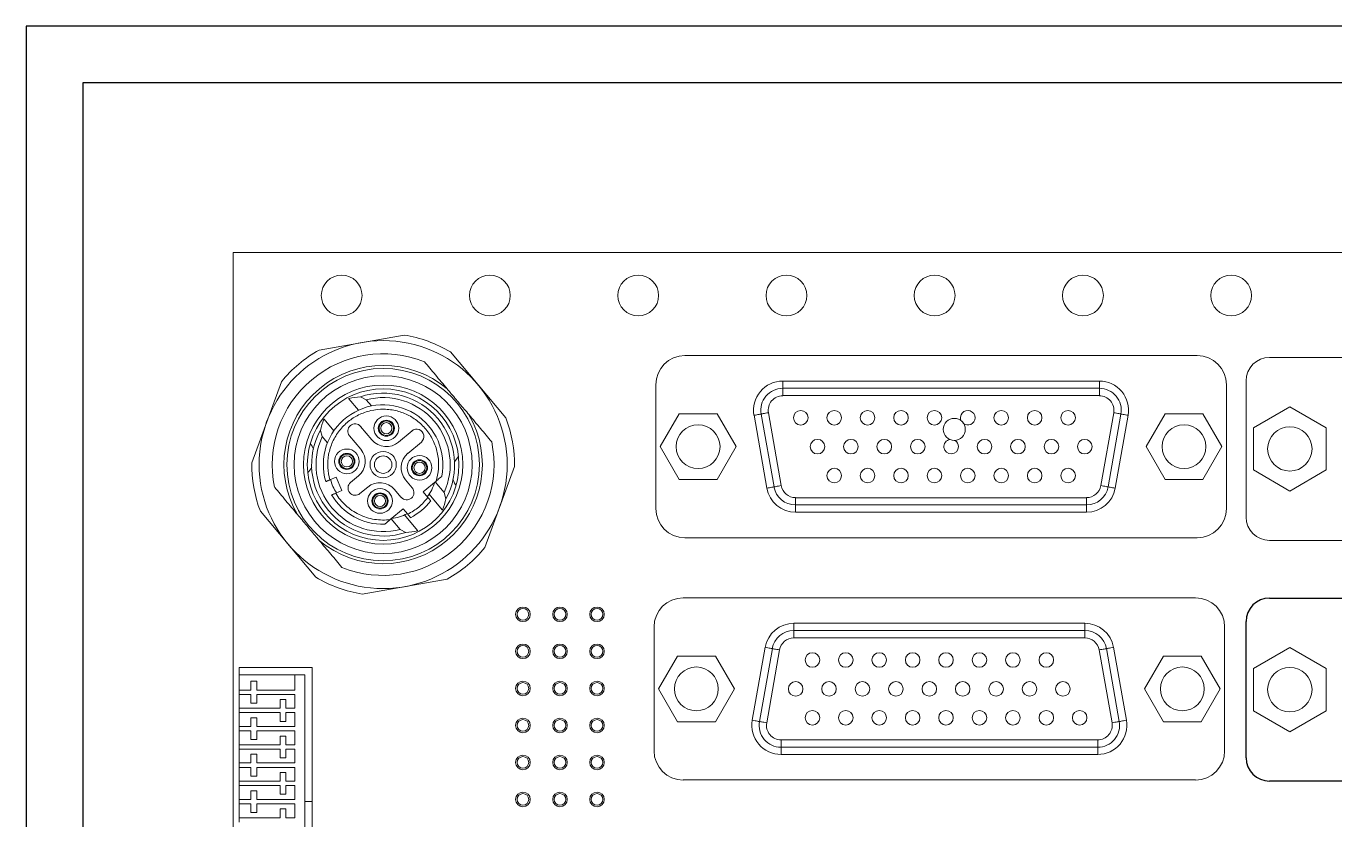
# Model space of a CAD drawing. Extents: x -194 to 239, y -574 to -265.
# Drawn here: x -194.3 to -55.7, y -348.7 to -264.6 of the extents above; entities that cross this region are included whole.
import ezdxf

# ---------------------------------------------------------------- set-up
doc = ezdxf.new("R2010")
doc.units = 0
doc.header["$LTSCALE"] = 0.5
doc.layers.get('0').update_dxf_attribs({"linetype": 'CONTINUOUS'})

msp = doc.modelspace()

# ---------------------------------------------------------------- linework, layer by layer
for p, q in [((239.39, -264.62), (-194.26, -264.62)), ((-194.26, -264.62), (-194.26, -573.62)), ((-188.26, -270.62), (-188.26, -567.62)), ((233.39, -270.62), (-188.26, -270.62))]:
    msp.add_line(p, q)
at = {"color": 7, "linetype": 'Continuous', "lineweight": 5}
for p, q in [((-172.35, -288.61), (-172.35, -486.93)), ((18.54, -288.61), (-172.35, -288.61)), ((-154.25, -297.35), (-163.24, -298.94)), ((-143.47, -306.13), (-149.35, -299.13)), ((-70.3, -299.52), (-124.52, -299.52)), ((-62.65, -299.72), (14.32, -299.72)), ((-167.24, -302.29), (-170.37, -310.87)), ((-127.61, -302.61), (-127.61, -315.73)), ((-114.17, -302.22), (-80.65, -302.22)), ((-114.17, -302.22), (-114.17, -302.99)), ((-114.17, -302.99), (-114.17, -303.76)), ((-114.17, -302.99), (-80.65, -302.99)), ((-80.65, -302.22), (-80.65, -302.99)), ((-80.65, -302.99), (-80.65, -303.76)), ((-67.21, -315.73), (-67.21, -302.61)), ((-65.12, -316.63), (-65.12, -302.19)), ((-160.11, -304.09), (-160.11, -304.05)), ((-159.09, -305.31), (-160.11, -304.09)), ((-158.87, -303.9), (-158.27, -304.2)), ((-158.27, -304.2), (-157.71, -304.86)), ((-80.65, -303.76), (-114.17, -303.76)), ((-125.13, -305.69), (-127.14, -309.17)), ((-121.12, -305.69), (-125.13, -305.69)), ((-119.11, -309.17), (-121.12, -305.69)), ((-115.85, -313.57), (-117.21, -305.84)), ((-115.09, -313.43), (-116.45, -305.71)), ((-115.69, -305.58), (-114.33, -313.3)), ((-80.49, -313.3), (-79.13, -305.58)), ((-78.37, -305.71), (-79.73, -313.43)), ((-77.61, -305.84), (-78.97, -313.57)), ((-73.7, -305.69), (-75.71, -309.17)), ((-69.69, -305.69), (-73.7, -305.69)), ((-67.68, -309.17), (-69.69, -305.69)), ((-60.49, -304.95), (-64.35, -307.18)), ((-56.63, -307.18), (-60.49, -304.95)), ((-162.92, -308.1), (-163.11, -307.46)), ((-162.74, -306.26), (-162.71, -306.27)), ((-162.71, -306.27), (-161.69, -307.49)), ((-158.85, -307.03), (-157.66, -308.44)), ((-154.83, -308.69), (-153.41, -307.5)), ((-64.35, -307.18), (-64.35, -311.64)), ((-56.63, -311.64), (-56.63, -307.18)), ((-162.36, -308.77), (-162.92, -308.1)), ((-158.84, -309.44), (-160.04, -308.02)), ((-152.42, -308.68), (-153.84, -309.88)), ((-127.14, -309.17), (-125.13, -312.64)), ((-121.12, -312.64), (-119.11, -309.17)), ((-75.71, -309.17), (-73.7, -312.64)), ((-69.69, -312.64), (-67.68, -309.17)), ((-145.69, -319.85), (-142.57, -311.27)), ((-64.35, -311.64), (-60.49, -313.87)), ((-60.49, -313.87), (-56.63, -311.64)), ((-162.11, -312.68), (-161.45, -312.4)), ((-161.45, -312.4), (-160.83, -313.81)), ((-159.92, -312.96), (-159.09, -312.27)), ((-154.09, -312.7), (-153.39, -313.53)), ((-152.22, -313.96), (-150.86, -312.82)), ((-150.96, -312.91), (-150.01, -314.04)), ((-125.13, -312.64), (-121.12, -312.64)), ((-73.7, -312.64), (-69.69, -312.64)), ((-160.83, -313.81), (-161.49, -314.1)), ((-158.1, -313.45), (-158.93, -314.14)), ((-154.58, -314.53), (-155.27, -313.7)), ((-151.74, -314.55), (-152.22, -313.96)), ((-150.22, -315.87), (-151.61, -314.22)), ((-150.01, -314.04), (-149.82, -314.69)), ((-154.35, -315.75), (-155.71, -316.89)), ((-153.87, -316.33), (-154.35, -315.75)), ((-112.81, -314.58), (-112.81, -315.35)), ((-112.81, -314.58), (-82.01, -314.58)), ((-112.81, -315.35), (-112.81, -316.12)), ((-82.01, -315.35), (-112.81, -315.35)), ((-82.01, -314.58), (-82.01, -315.35)), ((-82.01, -315.35), (-82.01, -316.12)), ((-169.46, -316.01), (-163.59, -323.01)), ((-154.66, -317.94), (-155.62, -316.81)), ((-154.21, -316.4), (-152.82, -318.06)), ((-150.19, -315.88), (-150.22, -315.87)), ((-82.01, -316.12), (-112.81, -316.12)), ((-154.06, -318.25), (-154.66, -317.94)), ((-152.82, -318.06), (-152.82, -318.09)), ((-124.52, -318.82), (-70.3, -318.82)), ((14.32, -319.1), (-62.65, -319.1)), ((-158.69, -324.79), (-149.69, -323.21)), ((-70.48, -325.18), (-124.7, -325.18)), ((-127.78, -328.27), (-127.78, -341.4)), ((-112.99, -327.88), (-82.19, -327.88)), ((-112.99, -328.65), (-112.99, -327.88)), ((-82.19, -328.65), (-82.19, -327.88)), ((-67.39, -341.4), (-67.39, -328.27)), ((-112.99, -329.42), (-112.99, -328.65)), ((-112.99, -328.65), (-82.19, -328.65)), ((-82.19, -329.42), (-112.99, -329.42)), ((-82.19, -329.42), (-82.19, -328.65)), ((-117.39, -338.16), (-116.03, -330.43)), ((-116.63, -338.29), (-115.27, -330.57)), ((-114.51, -330.7), (-115.87, -338.42)), ((-79.31, -338.42), (-80.67, -330.7)), ((-79.91, -330.57), (-78.55, -338.29)), ((-79.15, -330.43), (-77.79, -338.16)), ((-60.49, -330.45), (-64.35, -332.68)), ((-56.63, -332.68), (-60.49, -330.45)), ((-125.31, -331.36), (-127.32, -334.83)), ((-121.3, -331.36), (-125.31, -331.36)), ((-119.29, -334.83), (-121.3, -331.36)), ((-73.88, -331.36), (-75.88, -334.83)), ((-69.87, -331.36), (-73.88, -331.36)), ((-67.86, -334.83), (-69.87, -331.36)), ((-171.7, -332.57), (-163.98, -332.57)), ((-171.7, -333.34), (-171.7, -332.57)), ((-171.7, -334.96), (-171.7, -333.34)), ((-164.75, -333.34), (-171.7, -333.34)), ((-165.83, -333.34), (-165.83, -334.96)), ((-164.75, -346.78), (-164.75, -333.34)), ((-163.98, -346.78), (-163.98, -332.57)), ((-64.35, -332.68), (-64.35, -337.14)), ((-56.63, -337.14), (-56.63, -332.68)), ((-171.7, -334.96), (-171.7, -335.42)), ((-171.7, -334.96), (-170.46, -334.96)), ((-170.46, -334.03), (-170.46, -334.96)), ((-170.46, -334.03), (-169.85, -334.03)), ((-169.85, -334.03), (-169.85, -334.96)), ((-165.83, -334.96), (-169.85, -334.96)), ((-127.32, -334.83), (-125.31, -338.31)), ((-121.3, -338.31), (-119.29, -334.83)), ((-75.88, -334.83), (-73.88, -338.31)), ((-69.87, -338.31), (-67.86, -334.83)), ((-171.7, -336.89), (-171.7, -335.42)), ((-170.46, -335.42), (-171.7, -335.42)), ((-170.46, -335.42), (-170.46, -336.35)), ((-169.85, -336.35), (-170.46, -336.35)), ((-169.85, -335.42), (-165.83, -335.42)), ((-169.85, -335.42), (-169.85, -336.35)), ((-166.76, -335.96), (-167.38, -335.96)), ((-167.38, -336.89), (-167.38, -335.96)), ((-166.76, -335.96), (-166.76, -336.89)), ((-165.83, -336.89), (-165.83, -335.42)), ((-171.7, -336.89), (-171.7, -337.35)), ((-171.7, -336.89), (-167.38, -336.89)), ((-171.7, -338.82), (-171.7, -337.35)), ((-167.38, -337.35), (-171.7, -337.35)), ((-169.85, -337.9), (-170.46, -337.9)), ((-170.46, -338.82), (-170.46, -337.9)), ((-169.85, -337.9), (-169.85, -338.82)), ((-167.38, -337.35), (-167.38, -338.28)), ((-166.76, -336.89), (-165.83, -336.89)), ((-165.83, -337.35), (-166.76, -337.35)), ((-166.76, -337.35), (-166.76, -338.28)), ((-165.83, -338.82), (-165.83, -337.35)), ((-64.35, -337.14), (-60.49, -339.37)), ((-60.49, -339.37), (-56.63, -337.14)), ((-171.7, -338.82), (-171.7, -339.29)), ((-170.46, -338.82), (-171.7, -338.82)), ((-171.7, -340.75), (-171.7, -339.29)), ((-170.46, -339.29), (-171.7, -339.29)), ((-170.46, -339.29), (-170.46, -340.21)), ((-165.83, -338.82), (-169.85, -338.82)), ((-169.85, -339.29), (-165.83, -339.29)), ((-169.85, -339.29), (-169.85, -340.21)), ((-166.76, -338.28), (-167.38, -338.28)), ((-165.83, -340.75), (-165.83, -339.29)), ((-125.31, -338.31), (-121.3, -338.31)), ((-73.88, -338.31), (-69.87, -338.31)), ((-171.7, -340.75), (-171.7, -341.22)), ((-171.7, -340.75), (-167.38, -340.75)), ((-169.85, -340.21), (-170.46, -340.21)), ((-166.76, -339.83), (-167.38, -339.83)), ((-167.38, -340.75), (-167.38, -339.83)), ((-166.76, -339.83), (-166.76, -340.75)), ((-166.76, -340.75), (-165.83, -340.75)), ((-114.35, -341.01), (-114.35, -340.24)), ((-114.35, -340.24), (-80.83, -340.24)), ((-80.83, -341.01), (-80.83, -340.24)), ((-171.7, -342.68), (-171.7, -341.22)), ((-167.38, -341.22), (-171.7, -341.22)), ((-170.46, -342.68), (-170.46, -341.76)), ((-169.85, -341.76), (-170.46, -341.76)), ((-169.85, -341.76), (-169.85, -342.68)), ((-167.38, -341.22), (-167.38, -342.14)), ((-166.76, -342.14), (-167.38, -342.14)), ((-165.83, -341.22), (-166.76, -341.22)), ((-166.76, -341.22), (-166.76, -342.14)), ((-165.83, -342.68), (-165.83, -341.22)), ((-114.35, -341.78), (-114.35, -341.01)), ((-80.83, -341.01), (-114.35, -341.01)), ((-80.83, -341.78), (-114.35, -341.78)), ((-80.83, -341.78), (-80.83, -341.01)), ((-171.7, -342.68), (-171.7, -343.15)), ((-170.46, -342.68), (-171.7, -342.68)), ((-171.7, -344.61), (-171.7, -343.15)), ((-170.46, -343.15), (-171.7, -343.15)), ((-170.46, -343.15), (-170.46, -344.07)), ((-165.83, -342.68), (-169.85, -342.68)), ((-169.85, -343.15), (-165.83, -343.15)), ((-169.85, -343.15), (-169.85, -344.07)), ((-165.83, -344.61), (-165.83, -343.15)), ((-171.7, -344.61), (-171.7, -345.08)), ((-171.7, -344.61), (-167.38, -344.61)), ((-169.85, -344.07), (-170.46, -344.07)), ((-167.38, -344.61), (-167.38, -343.69)), ((-166.76, -343.69), (-167.38, -343.69)), ((-166.76, -343.69), (-166.76, -344.61)), ((-166.76, -344.61), (-165.83, -344.61)), ((-124.7, -344.48), (-70.48, -344.48)), ((-171.7, -346.54), (-171.7, -345.08)), ((-167.38, -345.08), (-171.7, -345.08)), ((-170.46, -346.54), (-170.46, -345.62)), ((-169.85, -345.62), (-170.46, -345.62)), ((-169.85, -345.62), (-169.85, -346.54)), ((-167.38, -345.08), (-167.38, -346)), ((-166.76, -346), (-167.38, -346)), ((-165.83, -345.08), (-166.76, -345.08)), ((-166.76, -345.08), (-166.76, -346)), ((-165.83, -346.54), (-165.83, -345.08)), ((-171.7, -346.54), (-171.7, -347.01)), ((-170.46, -346.54), (-171.7, -346.54)), ((-171.7, -348.48), (-171.7, -347.01)), ((-170.46, -347.01), (-171.7, -347.01)), ((-170.46, -347.01), (-170.46, -347.93)), ((-165.83, -346.54), (-169.85, -346.54)), ((-169.85, -347.01), (-165.83, -347.01)), ((-169.85, -347.01), (-169.85, -347.93)), ((-167.38, -348.48), (-167.38, -347.55)), ((-166.76, -347.55), (-167.38, -347.55)), ((-166.76, -347.55), (-166.76, -348.48)), ((-165.83, -348.48), (-165.83, -347.01)), ((-164.75, -362.22), (-164.75, -346.78)), ((-163.98, -346.78), (-164.75, -346.78)), ((-163.98, -362.22), (-163.98, -346.78)), ((-171.7, -348.48), (-171.7, -348.94)), ((-171.7, -348.48), (-167.38, -348.48)), ((-169.85, -347.93), (-170.46, -347.93)), ((-166.76, -348.48), (-165.83, -348.48))]:
    msp.add_line(p, q, dxfattribs=at)
at = {"color": 1, "linetype": 'Continuous', "lineweight": 30}
for p, q in [((-62.65, -325.22), (14.32, -325.22)), ((-65.12, -342.13), (-65.12, -327.69)), ((14.32, -344.6), (-62.65, -344.6))]:
    msp.add_line(p, q, dxfattribs=at)
at = {"color": 7, "linetype": 'Continuous', "lineweight": 5, "flags": 128}
for points in [[(-116.45, -305.71), (-116.46, -305.71), (-116.51, -305.72), (-116.58, -305.73), (-116.67, -305.75), (-116.79, -305.77), (-116.92, -305.79), (-117.06, -305.82), (-117.21, -305.84)], [(-115.69, -305.58), (-115.84, -305.6), (-115.98, -305.63), (-116.11, -305.65), (-116.23, -305.67), (-116.32, -305.69), (-116.39, -305.7), (-116.43, -305.71), (-116.45, -305.71)], [(-78.37, -305.71), (-78.38, -305.71), (-78.43, -305.7), (-78.5, -305.69), (-78.59, -305.67), (-78.71, -305.65), (-78.84, -305.63), (-78.98, -305.6), (-79.13, -305.58)], [(-77.61, -305.84), (-77.76, -305.82), (-77.9, -305.79), (-78.03, -305.77), (-78.15, -305.75), (-78.24, -305.73), (-78.31, -305.72), (-78.35, -305.71), (-78.37, -305.71)], [(-148.48, -310.22), (-148.65, -310.4), (-148.9, -310.76)], [(-149.07, -312.69), (-148.92, -313.03), (-148.75, -313.29)], [(-115.09, -313.43), (-115.1, -313.44), (-115.15, -313.44), (-115.22, -313.46), (-115.31, -313.47), (-115.43, -313.49), (-115.56, -313.52), (-115.7, -313.54), (-115.85, -313.57)], [(-114.33, -313.3), (-114.48, -313.33), (-114.62, -313.35), (-114.75, -313.37), (-114.86, -313.39), (-114.96, -313.41), (-115.03, -313.42), (-115.07, -313.43), (-115.09, -313.43)], [(-79.73, -313.43), (-79.75, -313.43), (-79.79, -313.42), (-79.86, -313.41), (-79.95, -313.39), (-80.07, -313.37), (-80.2, -313.35), (-80.34, -313.33), (-80.49, -313.3)], [(-78.97, -313.57), (-79.12, -313.54), (-79.26, -313.52), (-79.39, -313.49), (-79.51, -313.47), (-79.6, -313.46), (-79.67, -313.44), (-79.72, -313.44), (-79.73, -313.43)], [(-116.03, -330.43), (-115.88, -330.46), (-115.74, -330.48), (-115.6, -330.51), (-115.49, -330.53), (-115.39, -330.54), (-115.32, -330.56), (-115.28, -330.56), (-115.27, -330.57)], [(-115.27, -330.57), (-115.25, -330.57), (-115.21, -330.58), (-115.14, -330.59), (-115.04, -330.61), (-114.93, -330.63), (-114.8, -330.65), (-114.65, -330.67), (-114.51, -330.7)], [(-80.67, -330.7), (-80.52, -330.67), (-80.38, -330.65), (-80.25, -330.63), (-80.13, -330.61), (-80.04, -330.59), (-79.97, -330.58), (-79.92, -330.57), (-79.91, -330.57)], [(-79.91, -330.57), (-79.9, -330.56), (-79.85, -330.56), (-79.78, -330.54), (-79.69, -330.53), (-79.57, -330.51), (-79.44, -330.48), (-79.3, -330.46), (-79.15, -330.43)], [(-117.39, -338.16), (-117.24, -338.18), (-117.1, -338.21), (-116.97, -338.23), (-116.85, -338.25), (-116.76, -338.27), (-116.69, -338.28), (-116.64, -338.29), (-116.63, -338.29)], [(-116.63, -338.29), (-116.61, -338.29), (-116.57, -338.3), (-116.5, -338.31), (-116.41, -338.33), (-116.29, -338.35), (-116.16, -338.37), (-116.02, -338.4), (-115.87, -338.42)], [(-79.31, -338.42), (-79.16, -338.4), (-79.02, -338.37), (-78.89, -338.35), (-78.77, -338.33), (-78.68, -338.31), (-78.61, -338.3), (-78.56, -338.29), (-78.55, -338.29)], [(-78.55, -338.29), (-78.53, -338.29), (-78.49, -338.28), (-78.42, -338.27), (-78.33, -338.25), (-78.21, -338.23), (-78.08, -338.21), (-77.94, -338.18), (-77.79, -338.16)]]:
    msp.add_lwpolyline(points, dxfattribs=at)
at = {"color": 7, "linetype": 'Continuous', "lineweight": 5}
for centre, radius in [((-160.86, -293.16), 2.16), ((-145.17, -293.16), 2.16), ((-129.47, -293.16), 2.16), ((-113.78, -293.16), 2.16), ((-98.09, -293.16), 2.16), ((-82.39, -293.16), 2.16), ((-66.7, -293.16), 2.16), ((-156.47, -311.07), 13.13), ((-156.47, -311.07), 10.19), ((-156.47, -311.07), 9.42), ((-156.47, -311.07), 8.43), ((-156.47, -311.07), 8.03), ((-156.13, -307.22), 1.31), ((-112.26, -306.11), 0.772), ((-108.72, -306.11), 0.772), ((-105.19, -306.11), 0.772), ((-101.65, -306.11), 0.772), ((-98.11, -306.11), 0.772), ((-91.04, -306.11), 0.772), ((-87.5, -306.11), 0.772), ((-83.96, -306.11), 0.772), ((-156.13, -307.22), 0.85), ((-156.13, -307.22), 0.772), ((-156.13, -307.22), 0.594), ((-123.13, -309.17), 2.32), ((-96.01, -307.34), 1.16), ((-71.69, -309.17), 2.32), ((-60.49, -309.41), 2.35), ((-110.49, -309.17), 0.772), ((-106.95, -309.17), 0.772), ((-103.42, -309.17), 0.772), ((-99.88, -309.17), 0.772), ((-92.81, -309.17), 0.772), ((-89.27, -309.17), 0.772), ((-85.73, -309.17), 0.772), ((-82.2, -309.17), 0.772), ((-160.31, -310.73), 1.31), ((-160.31, -310.73), 0.85), ((-160.31, -310.73), 0.772), ((-160.31, -310.73), 0.594), ((-156.47, -311.07), 1.39), ((-156.47, -311.07), 0.927), ((-152.62, -311.41), 1.31), ((-152.62, -311.41), 0.85), ((-152.62, -311.41), 0.772), ((-152.62, -311.41), 0.594), ((-108.72, -312.23), 0.772), ((-105.19, -312.23), 0.772), ((-101.65, -312.23), 0.772), ((-98.11, -312.23), 0.772), ((-94.58, -312.23), 0.772), ((-91.04, -312.23), 0.772), ((-87.5, -312.23), 0.772), ((-83.96, -312.23), 0.772), ((-156.8, -314.92), 1.31), ((-156.8, -314.92), 0.85), ((-156.8, -314.92), 0.772), ((-156.8, -314.92), 0.594), ((-141.67, -326.93), 0.772), ((-141.67, -326.93), 0.618), ((-137.75, -326.93), 0.772), ((-137.75, -326.93), 0.618), ((-133.83, -326.93), 0.772), ((-133.83, -326.93), 0.618), ((-141.67, -330.85), 0.772), ((-141.67, -330.85), 0.618), ((-137.75, -330.85), 0.772), ((-137.75, -330.85), 0.618), ((-133.83, -330.85), 0.772), ((-133.83, -330.85), 0.618), ((-111.03, -331.77), 0.772), ((-107.5, -331.77), 0.772), ((-103.96, -331.77), 0.772), ((-100.42, -331.77), 0.772), ((-96.89, -331.77), 0.772), ((-93.35, -331.77), 0.772), ((-89.81, -331.77), 0.772), ((-86.27, -331.77), 0.772), ((-123.31, -334.83), 2.32), ((-71.87, -334.83), 2.32), ((-60.49, -334.91), 2.35), ((-141.67, -334.78), 0.772), ((-141.67, -334.78), 0.618), ((-137.75, -334.78), 0.772), ((-137.75, -334.78), 0.618), ((-133.83, -334.78), 0.772), ((-133.83, -334.78), 0.618), ((-112.8, -334.83), 0.772), ((-109.27, -334.83), 0.772), ((-105.73, -334.83), 0.772), ((-102.19, -334.83), 0.772), ((-98.65, -334.83), 0.772), ((-95.12, -334.83), 0.772), ((-91.58, -334.83), 0.772), ((-88.04, -334.83), 0.772), ((-84.51, -334.83), 0.772), ((-141.67, -338.7), 0.772), ((-137.75, -338.7), 0.772), ((-133.83, -338.7), 0.772), ((-111.03, -337.89), 0.772), ((-107.5, -337.89), 0.772), ((-103.96, -337.89), 0.772), ((-100.42, -337.89), 0.772), ((-96.89, -337.89), 0.772), ((-93.35, -337.89), 0.772), ((-89.81, -337.89), 0.772), ((-86.27, -337.89), 0.772), ((-82.74, -337.89), 0.772), ((-141.67, -338.7), 0.618), ((-137.75, -338.7), 0.618), ((-133.83, -338.7), 0.618), ((-141.67, -342.62), 0.772), ((-141.67, -342.62), 0.618), ((-137.75, -342.62), 0.772), ((-137.75, -342.62), 0.618), ((-133.83, -342.62), 0.772), ((-133.83, -342.62), 0.618), ((-141.67, -346.54), 0.772), ((-141.67, -346.54), 0.618), ((-137.75, -346.54), 0.772), ((-137.75, -346.54), 0.618), ((-133.83, -346.54), 0.772), ((-133.83, -346.54), 0.618)]:
    msp.add_circle(centre, radius, dxfattribs=at)
for centre, radius, start, end in [((-156.47, -311.07), 13.9, 59.1881, 80.8118), ((-156.47, -311.07), 13.9, 119.1881, 140.8118), ((-156.47, -311.07), 11.74, 68.1665, 191.8334), ((-156.47, -311.07), 10.5, 49.8382, 210.1617), ((-124.52, -302.61), 3.09, 90, 180), ((-70.3, -302.61), 3.09, 0, 90), ((-62.65, -302.19), 2.47, 90, 180), ((-114.17, -305.31), 3.09, 90, 190), ((-114.17, -305.31), 2.32, 90, 190), ((-80.65, -305.31), 3.09, 350, 90), ((-80.65, -305.31), 2.32, 350, 90), ((-156.47, -311.07), 6.33, 348.6947, 196.4952), ((-156.47, -311.07), 7.57, 331.4618, 108.5381), ((-156.47, -311.07), 7.1, 335.3024, 104.6975), ((-114.17, -305.31), 1.54, 90, 190), ((-80.65, -305.31), 1.54, 350, 90), ((-156.47, -311.07), 10.5, 229.8382, 30.1617), ((-156.47, -311.07), 13.9, 359.1881, 20.8118), ((-94.58, -306.11), 0.772, 0, 209.501), ((-94.58, -306.11), 0.772, 229.6205, 0), ((-156.47, -311.07), 7.57, 151.4618, 288.5381), ((-159.44, -307.52), 0.772, 40, 220), ((-152.92, -308.09), 0.772, 310, 130), ((-166.04, -310.23), 2.32, 19.6985, 36.7372), ((-156.47, -311.07), 7.1, 155.3024, 284.6975), ((-156.47, -311.07), 11.74, 248.1665, 11.8334), ((-156.12, -307.15), 2.01, 220, 310), ((-96.34, -309.17), 0.772, 99.3356, 0), ((-96.34, -309.17), 0.772, 0, 59.9523), ((-160.38, -310.73), 2.01, 310, 40), ((-152.55, -311.41), 2.01, 130, 220), ((-156.47, -311.07), 13.9, 179.1881, 200.8118), ((-166.04, -310.23), 2.32, 313.2627, 330.3014), ((-156.47, -311.07), 5.79, 195.8377, 211.1622), ((-159.42, -313.55), 0.772, 130, 310), ((-156.81, -314.99), 2.01, 40, 130), ((-156.47, -311.07), 5.79, 323.8865, 341.4239), ((-156.47, -311.07), 6.33, 210.5047, 271.3052), ((-153.98, -314.03), 0.772, 220, 40), ((-112.81, -313.03), 3.09, 190, 270), ((-112.81, -313.03), 2.32, 190, 270), ((-112.81, -313.03), 1.54, 190, 270), ((-82.01, -313.03), 1.54, 270, 350), ((-82.01, -313.03), 2.32, 270, 350), ((-82.01, -313.03), 3.09, 270, 350), ((-156.47, -311.07), 6.33, 297.3196, 322.6803), ((-124.52, -315.73), 3.09, 180, 270), ((-70.3, -315.73), 3.09, 270, 0), ((-156.47, -311.07), 5.79, 278.576, 296.1134), ((-62.65, -316.63), 2.47, 180, 270), ((-156.47, -311.07), 13.9, 299.1881, 320.8118), ((-156.47, -311.07), 13.9, 239.1881, 260.8118), ((-124.7, -328.27), 3.09, 90, 180), ((-70.48, -328.27), 3.09, 0, 90), ((-112.99, -330.97), 3.09, 90, 170), ((-82.19, -330.97), 3.09, 10, 90), ((-112.99, -330.97), 2.32, 90, 170), ((-112.99, -330.97), 1.54, 90, 170), ((-82.19, -330.97), 2.32, 10, 90), ((-82.19, -330.97), 1.54, 10, 90), ((-114.35, -338.69), 3.09, 170, 270), ((-114.35, -338.69), 2.32, 170, 270), ((-114.35, -338.69), 1.54, 170, 270), ((-80.83, -338.69), 3.09, 270, 10), ((-80.83, -338.69), 2.32, 270, 10), ((-80.83, -338.69), 1.54, 270, 10), ((-124.7, -341.4), 3.09, 180, 270), ((-70.48, -341.4), 3.09, 270, 0)]:
    msp.add_arc(centre, radius, start, end, dxfattribs=at)
at = {"color": 1, "linetype": 'Continuous', "lineweight": 30}
for centre, start, end in [((-62.65, -327.69), 90, 180), ((-62.65, -342.13), 180, 270)]:
    msp.add_arc(centre, 2.47, start, end, dxfattribs=at)
at = {"color": 7, "linetype": 'Continuous', "lineweight": 5}
for centre, start_param, end_param in [((-158.82, -313.05), 0.9055, 1.03999), ((-154.11, -309.1), 2.101603, 2.236093), ((-158.82, -313.05), 5.243195, 5.377685), ((-154.11, -309.1), 4.047093, 4.181583)]:
    msp.add_ellipse(centre, major_axis=(7.25, 6.08), ratio=0.945797, start_param=start_param, end_param=end_param, dxfattribs=at)
for points, knots in [([(-152.1, -300.17), (-151.72, -300.63), (-150.94, -301.56), (-150.11, -302.55), (-149.69, -303.04)], [0, 0, 0, 0, 0.495832, 1, 1, 1, 1]), ([(-147.38, -305.79), (-147.71, -305.4), (-148.38, -304.61), (-149.15, -303.69), (-149.59, -303.17), (-149.69, -303.04)], [0, 0, 0, 0, 0.427872, 0.865178, 1, 1, 1, 1]), ([(-162.11, -312.68), (-162.2, -312.25), (-162.39, -311.37), (-162.29, -309.99), (-161.87, -308.65), (-161.15, -307.45), (-160.21, -306.48), (-159.07, -305.76), (-157.79, -305.3), (-156.39, -305.15), (-155, -305.33), (-153.73, -305.82), (-152.61, -306.58), (-151.69, -307.57), (-151, -308.78), (-150.62, -310.13), (-150.55, -311.52), (-150.76, -312.39), (-150.86, -312.82)], [0, 0, 0, 0, 0.060438, 0.123706, 0.188178, 0.252044, 0.313583, 0.373242, 0.435731, 0.500001, 0.564266, 0.626756, 0.686416, 0.747954, 0.81182, 0.876292, 0.939562, 1, 1, 1, 1]), ([(-147.38, -305.79), (-146.97, -306.28), (-146.14, -307.27), (-145.37, -308.2), (-144.98, -308.66)], [0, 0, 0, 0, 0.494888, 1, 1, 1, 1]), ([(-162.54, -312.87), (-162.53, -312.87), (-162.52, -312.86), (-162.45, -312.83), (-162.34, -312.78), (-162.22, -312.73), (-162.14, -312.7), (-162.11, -312.68)], [0, 0, 0, 0, 0.212594, 0.425187, 0.63846, 0.853211, 1, 1, 1, 1]), ([(-150.86, -312.82), (-150.74, -312.72), (-150.58, -312.58), (-150.4, -312.43), (-150.31, -312.36), (-150.26, -312.32), (-150.26, -312.31), (-150.26, -312.31)], [0, 0, 0, 0, 0.468519, 0.629413, 0.791301, 0.903755, 1, 1, 1, 1]), ([(-165.55, -316.35), (-165.96, -315.86), (-166.79, -314.87), (-167.56, -313.95), (-167.95, -313.48)], [0, 0, 0, 0, 0.494905, 1, 1, 1, 1]), ([(-161.49, -314.1), (-161.54, -314.12), (-161.64, -314.16), (-161.77, -314.22), (-161.86, -314.26), (-161.92, -314.28), (-161.92, -314.28), (-161.92, -314.29)], [0, 0, 0, 0, 0.216914, 0.433935, 0.649895, 0.864236, 1, 1, 1, 1]), ([(-155.71, -316.89), (-155.99, -316.92), (-156.54, -316.97), (-157.39, -316.89), (-158.22, -316.7), (-159.03, -316.37), (-159.78, -315.94), (-160.45, -315.41), (-161.04, -314.79), (-161.34, -314.33), (-161.49, -314.1)], [0, 0, 0, 0, 0.122424, 0.244669, 0.372394, 0.499999, 0.627733, 0.755338, 0.877637, 1, 1, 1, 1]), ([(-151.74, -314.55), (-152.04, -314.91), (-152.64, -315.63), (-153.46, -316.1), (-153.87, -316.33)], [0, 0, 0, 0, 0.499988, 1, 1, 1, 1]), ([(-151.43, -314.91), (-151.43, -314.91), (-151.44, -314.9), (-151.49, -314.84), (-151.57, -314.75), (-151.65, -314.65), (-151.71, -314.58), (-151.74, -314.55)], [0, 0, 0, 0, 0.20784, 0.415606, 0.625522, 0.840363, 1, 1, 1, 1]), ([(-165.55, -316.35), (-165.22, -316.74), (-164.56, -317.53), (-163.78, -318.46), (-163.34, -318.98), (-163.24, -319.1)], [0, 0, 0, 0, 0.427879, 0.865192, 1, 1, 1, 1]), ([(-156.32, -317.4), (-156.32, -317.4), (-156.31, -317.39), (-156.25, -317.35), (-156.15, -317.25), (-155.96, -317.1), (-155.8, -316.97), (-155.71, -316.89)], [0, 0, 0, 0, 0.113664, 0.226608, 0.394986, 0.661019, 1, 1, 1, 1]), ([(-153.87, -316.33), (-153.83, -316.37), (-153.76, -316.46), (-153.67, -316.57), (-153.6, -316.65), (-153.56, -316.69), (-153.56, -316.7), (-153.56, -316.7)], [0, 0, 0, 0, 0.222231, 0.444638, 0.66356, 0.876841, 1, 1, 1, 1]), ([(-160.83, -321.97), (-161.22, -321.51), (-161.99, -320.58), (-162.82, -319.6), (-163.24, -319.1)], [0, 0, 0, 0, 0.495825, 1, 1, 1, 1])]:
    msp.add_open_spline(points, degree=3, knots=knots, dxfattribs=at)

doc.saveas('drawing.dxf')
